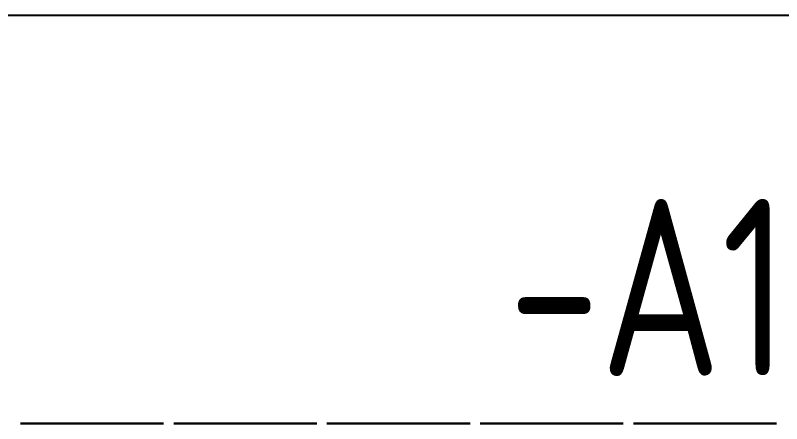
# Model space of a CAD drawing. Extents: x 10 to 622, y -523 to 292.
# Drawn here: x 264.09 to 279.28, y 118.21 to 126.29 of the extents above; entities that cross this region are included whole.
import ezdxf
from ezdxf.enums import TextEntityAlignment as Align

# ---------------------------------------------------------------- set-up
doc = ezdxf.new("R2010")
doc.units = 0
doc.header["$LTSCALE"] = 5
doc.header["$MEASUREMENT"] = 0
doc.layers.get('0').update_dxf_attribs({"linetype": 'CONTINUOUS'})
doc.styles.add('DIN', font='DIN.shx', dxfattribs={"width": 0.85})

msp = doc.modelspace()

# ---------------------------------------------------------------- linework, layer by layer
msp.add_line((380.166, 126.294), (238.166, 126.294))
at = {"color": 7, "linetype": 'Continuous'}
for p, q in [((264.195, 118.211), (267.03, 118.211)), ((267.03, 118.211), (264.195, 118.211)), ((267.232, 118.211), (270.067, 118.211)), ((270.067, 118.211), (267.232, 118.211)), ((270.269, 118.211), (273.104, 118.211)), ((273.104, 118.211), (270.269, 118.211)), ((273.306, 118.211), (276.141, 118.211)), ((276.141, 118.211), (273.306, 118.211)), ((276.344, 118.211), (279.178, 118.211)), ((279.178, 118.211), (276.344, 118.211))]:
    msp.add_line(p, q, dxfattribs=at)

# ---------------------------------------------------------------- texts
at = {"style": 'DIN', "width": 0.8}
msp.add_text('-A101...-A112', height=3.5, dxfattribs=at).set_placement((283.766, 119.16), align=Align.CENTER)

doc.saveas('drawing.dxf')
